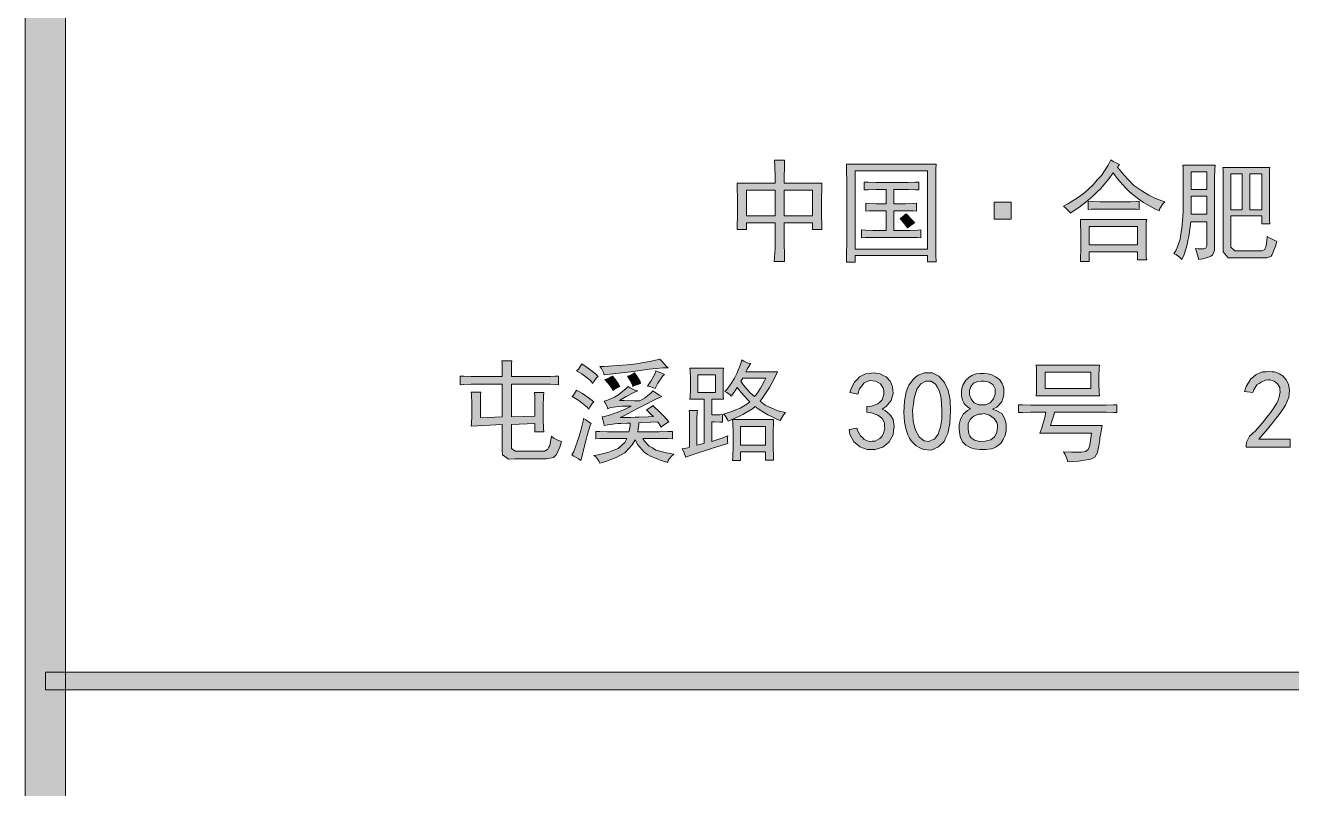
# Model space of a CAD drawing. Header units: millimetres. Extents: x 0 to 586, y 0 to 414.
# Drawn here: x 541.05 to 562.68, y 348.91 to 361.95 of the extents above; entities that cross this region are included whole.
import ezdxf

# ---------------------------------------------------------------- set-up
doc = ezdxf.new("R2010")
doc.units = ezdxf.units.MM

msp = doc.modelspace()

# ---------------------------------------------------------------- hatches: boundary and pattern name
h = msp.add_hatch(color=0)
h.dxf.hatch_style = 2
h.paths.add_polyline_path([(541.736139, 9.860139), (541.048222, 9.860139), (541.048222, 404.223361), (541.736139, 404.223361)])
h = msp.add_hatch(color=0)
h.paths.add_polyline_path([(554.016333, 359.646361), (554.012806, 359.540528), (554.009278, 359.342972), (554.009278, 359.25125), (554.654861, 359.25125), (554.651333, 359.177167), (554.647806, 358.972556), (554.647806, 358.842028), (554.647806, 358.715028), (554.651333, 358.524528), (554.654861, 358.461028), (554.492583, 358.461028), (554.492583, 358.573917), (554.009278, 358.573917), (554.009278, 358.252889), (554.009278, 358.210556), (554.012806, 358.041222), (554.016333, 357.91775), (553.836417, 357.91775), (553.843472, 357.984778), (553.854056, 358.143528), (553.854056, 358.231722), (553.854056, 358.573917), (553.367222, 358.573917), (553.367222, 358.461028), (553.204944, 358.461028), (553.208472, 358.517472), (553.212, 358.707972), (553.212, 358.842028), (553.212, 358.979611), (553.208472, 359.184222), (553.204944, 359.25125), (553.854056, 359.25125), (553.854056, 359.350028), (553.847, 359.547583), (553.843472, 359.646361)])
h.paths.add_polyline_path([(554.492583, 358.693861), (554.492583, 359.131306), (554.009278, 359.131306), (554.009278, 358.693861)])
h.paths.add_polyline_path([(553.854056, 358.693861), (553.854056, 359.131306), (553.367222, 359.131306), (553.367222, 358.693861)])
h = msp.add_hatch(color=0)
h.paths.add_polyline_path([(556.605722, 359.579333), (556.602194, 359.484083), (556.598667, 359.275944), (556.598667, 359.163056), (556.598667, 358.365778), (556.598667, 358.249361), (556.602194, 358.023583), (556.605722, 357.910694), (556.457556, 357.910694), (556.457556, 358.016528), (555.222833, 358.016528), (555.222833, 357.903639), (555.071139, 357.903639), (555.074667, 358.020056), (555.081722, 358.256417), (555.081722, 358.379889), (555.081722, 359.163056), (555.081722, 359.272417), (555.074667, 359.480556), (555.071139, 359.579333)])
h.paths.add_polyline_path([(556.457556, 358.125889), (556.457556, 359.466444), (555.222833, 359.466444), (555.222833, 358.125889)])
h = msp.add_hatch(color=0)
h.dxf.hatch_style = 2
h.paths.add_polyline_path([(559.699583, 359.526417), (559.808944, 359.395889), (559.981806, 359.215972), (560.048833, 359.170111), (560.115861, 359.120722), (560.239333, 359.046639), (560.295778, 359.018417), (560.352222, 358.993722), (560.458056, 358.951389), (560.510972, 358.937278), (560.475694, 358.898472), (560.426306, 358.820861), (560.415722, 358.782056), (560.341639, 358.813806), (560.207583, 358.887889), (560.147611, 358.923167), (560.087639, 358.961972), (559.967694, 359.053694), (559.904194, 359.113667), (559.844222, 359.170111), (559.703111, 359.328861), (559.6255, 359.427639), (559.554944, 359.328861), (559.417361, 359.163056), (559.346806, 359.099556), (559.279778, 359.032528), (559.159833, 358.930222), (559.113972, 358.894944), (559.064583, 358.856139), (558.955222, 358.782056), (558.89525, 358.74325), (558.888194, 358.760889), (558.828222, 358.820861), (558.778833, 358.863194), (558.856444, 358.902), (559.004611, 358.990194), (559.075167, 359.043111), (559.145722, 359.096028), (559.286833, 359.226556), (559.357389, 359.307694), (559.427944, 359.385306), (559.544361, 359.558167), (559.590222, 359.653417), (559.629028, 359.625194), (559.703111, 359.586389), (559.738389, 359.572278)])
h = msp.add_hatch(color=0)
h.paths.add_polyline_path([(561.033083, 358.136472), (561.078944, 358.129417), (561.153028, 358.129417), (561.177722, 358.132944), (561.202417, 358.14), (561.227111, 358.182333), (561.227111, 358.224667), (561.227111, 358.595083), (560.951944, 358.595083), (560.941361, 358.506889), (560.920194, 358.344611), (560.906083, 358.274056), (560.891972, 358.199972), (560.839056, 358.037694), (560.80025, 357.9495), (560.7685, 357.984778), (560.701472, 358.034167), (560.666194, 358.04475), (560.712056, 358.122361), (560.772028, 358.295222), (560.786139, 358.386944), (560.80025, 358.482194), (560.817889, 358.676222), (560.821417, 358.782056), (560.821417, 358.887889), (560.824944, 359.106611), (560.824944, 359.2195), (560.824944, 359.335917), (560.821417, 359.508778), (560.817889, 359.561694), (561.368222, 359.561694), (561.364694, 359.487611), (561.361167, 359.342972), (561.361167, 359.272417), (561.361167, 358.17175), (561.361167, 358.104722), (561.325889, 358.023583), (561.294139, 358.009472), (561.258861, 357.991833), (561.160083, 357.963611), (561.093056, 357.9495), (561.082472, 357.991833), (561.05425, 358.087083)])
h.paths.add_polyline_path([(561.227111, 358.722083), (561.227111, 359.029), (560.959, 359.029), (560.959, 358.722083)])
h.paths.add_polyline_path([(561.227111, 359.145417), (561.227111, 359.445278), (560.959, 359.445278), (560.959, 359.145417)])
h = msp.add_hatch(color=0)
h.paths.add_polyline_path([(562.303083, 359.519361), (562.299556, 359.484083), (562.296028, 359.258306), (562.296028, 359.064278), (562.296028, 358.87025), (562.299556, 358.619778), (562.303083, 358.559806), (562.169028, 358.559806), (562.169028, 358.693861), (561.636333, 358.693861), (561.636333, 358.224667), (561.636333, 358.161167), (561.706889, 358.097667), (561.777444, 358.097667), (562.126694, 358.097667), (562.1655, 358.097667), (562.218417, 358.118833), (562.225472, 358.143528), (562.236056, 358.164694), (562.253694, 358.263472), (562.26075, 358.344611), (562.296028, 358.319917), (562.377167, 358.281111), (562.423028, 358.259944), (562.398333, 358.175278), (562.356, 358.062389), (562.341889, 358.034167), (562.327778, 358.005944), (562.250167, 357.977722), (562.186667, 357.977722), (561.678667, 357.977722), (561.594, 357.977722), (561.509333, 358.080028), (561.509333, 358.178806), (561.509333, 359.304167), (561.509333, 359.367667), (561.505806, 359.4735), (561.502278, 359.519361)])
h.paths.add_polyline_path([(562.169028, 358.796167), (562.169028, 359.413528), (561.960889, 359.413528), (561.960889, 358.796167)])
h.paths.add_polyline_path([(561.833889, 358.796167), (561.833889, 359.413528), (561.636333, 359.413528), (561.636333, 358.796167)])
h = msp.add_hatch(color=0)
h.dxf.hatch_style = 2
h.paths.add_polyline_path([(556.0695, 359.265361), (556.125944, 359.265361), (556.245889, 359.268889), (556.309389, 359.272417), (556.309389, 359.138361), (556.252944, 359.141889), (556.133, 359.145417), (556.0695, 359.145417), (555.882528, 359.145417), (555.882528, 358.902), (556.016583, 358.902), (556.083611, 358.902), (556.210611, 358.905528), (556.270583, 358.909056), (556.270583, 358.775), (556.210611, 358.778528), (556.083611, 358.782056), (556.016583, 358.782056), (555.882528, 358.782056), (555.882528, 358.446917), (556.090667, 358.446917), (556.157694, 358.446917), (556.284694, 358.450444), (556.344667, 358.453972), (556.344667, 358.319917), (556.288222, 358.323444), (556.161222, 358.326972), (556.090667, 358.326972), (555.586194, 358.326972), (555.522694, 358.326972), (555.395694, 358.323444), (555.332194, 358.319917), (555.332194, 358.453972), (555.395694, 358.450444), (555.522694, 358.446917), (555.586194, 358.446917), (555.748472, 358.446917), (555.748472, 358.782056), (555.646167, 358.782056), (555.582667, 358.782056), (555.462722, 358.778528), (555.406278, 358.775), (555.406278, 358.909056), (555.462722, 358.905528), (555.582667, 358.902), (555.646167, 358.902), (555.748472, 358.902), (555.748472, 359.145417), (555.639111, 359.145417), (555.572083, 359.145417), (555.441556, 359.141889), (555.378056, 359.138361), (555.378056, 359.272417), (555.441556, 359.268889), (555.572083, 359.265361), (555.639111, 359.265361)])
h = msp.add_hatch(color=0)
h.dxf.hatch_style = 2
h.paths.add_polyline_path([(557.5935, 358.930222), (557.886306, 358.930222), (557.886306, 358.640944), (557.5935, 358.640944)])
h = msp.add_hatch(color=0)
h.dxf.hatch_style = 2
h.paths.add_polyline_path([(559.865389, 358.937278), (559.921833, 358.937278), (560.027667, 358.940806), (560.073528, 358.944333), (560.073528, 358.803222), (560.024139, 358.80675), (559.921833, 358.810278), (559.872444, 358.810278), (559.456167, 358.810278), (559.375028, 358.810278), (559.251556, 358.80675), (559.202167, 358.803222), (559.202167, 358.944333), (559.272722, 358.940806), (559.399722, 358.937278), (559.456167, 358.937278)])
h = msp.add_hatch(color=0)
h.dxf.hatch_style = 2
h.paths.add_polyline_path([(556.090667, 358.729139), (556.111833, 358.7115), (556.185917, 358.633889), (556.242361, 358.573917), (556.203556, 358.55275), (556.140056, 358.510417), (556.115361, 358.492778), (556.104778, 358.506889), (556.041278, 358.5845), (555.988361, 358.648), (556.016583, 358.669167), (556.0695, 358.7115)])
h = msp.add_hatch(color=0)
h.paths.add_polyline_path([(560.200528, 358.633889), (560.193472, 358.595083), (560.189944, 358.42575), (560.189944, 358.291694), (560.189944, 358.157639), (560.193472, 357.98125), (560.200528, 357.942444), (560.041778, 357.942444), (560.041778, 358.083556), (559.216278, 358.083556), (559.216278, 357.91775), (559.068111, 357.91775), (559.071639, 357.963611), (559.075167, 358.132944), (559.075167, 358.259944), (559.075167, 358.390472), (559.071639, 358.577444), (559.068111, 358.633889)])
h.paths.add_polyline_path([(560.041778, 358.199972), (560.041778, 358.513944), (559.216278, 358.513944), (559.216278, 358.199972)])
h = msp.add_hatch(color=0)
h.dxf.hatch_style = 2
h.paths.add_polyline_path([(552.026667, 356.100944), (551.942, 356.100944), (551.702111, 356.079778), (551.546889, 356.055083), (551.391667, 356.033917), (551.08475, 355.995111), (550.933056, 355.981), (550.922472, 356.019806), (550.887194, 356.090361), (550.858972, 356.122111), (550.929528, 356.122111), (551.162361, 356.13975), (551.324639, 356.153861), (551.486917, 356.167972), (551.765611, 356.217361), (551.885556, 356.249111), (551.924361, 356.206778), (551.994917, 356.129167)])
h = msp.add_hatch(color=0)
h.paths.add_polyline_path([(553.441306, 356.175028), (553.420139, 356.150333), (553.374278, 356.079778), (553.353111, 356.033917), (553.896389, 356.033917), (553.868167, 355.970417), (553.801139, 355.836361), (553.758806, 355.765806), (553.712944, 355.69525), (553.635333, 355.575306), (553.596528, 355.529444), (553.684722, 355.462417), (553.899917, 355.363639), (554.030444, 355.335417), (553.998694, 355.296611), (553.956361, 355.229583), (553.938722, 355.201361), (553.896389, 355.219), (553.790556, 355.268389), (553.730583, 355.300139), (553.670611, 355.331889), (553.564778, 355.402444), (553.515389, 355.437722), (553.466, 355.402444), (553.360167, 355.335417), (553.303722, 355.303667), (553.247278, 355.275444), (553.120278, 355.215472), (553.05325, 355.18725), (553.039139, 355.219), (553.000333, 355.2825), (552.972111, 355.310722), (553.0215, 355.324833), (553.130861, 355.360111), (553.194361, 355.388333), (553.257861, 355.413028), (553.37075, 355.480056), (553.420139, 355.522389), (553.381333, 355.557667), (553.2755, 355.681139), (553.204944, 355.765806), (553.176722, 355.719944), (553.127333, 355.645861), (553.106167, 355.617639), (553.085, 355.638806), (553.028556, 355.681139), (552.993278, 355.698778), (553.035611, 355.737583), (553.11675, 355.850472), (553.159083, 355.924556), (553.197889, 356.002167), (553.261389, 356.157389), (553.286083, 356.235), (553.324889, 356.210306), (553.4025, 356.178556)])
h.paths.add_polyline_path([(553.268444, 355.871639), (553.314306, 355.804611), (553.430722, 355.674083), (553.501278, 355.610583), (553.522444, 355.63175), (553.575361, 355.705833), (553.603583, 355.755222), (553.635333, 355.804611), (553.677667, 355.889278), (553.695306, 355.921028), (553.300194, 355.921028)])
h = msp.add_hatch(color=0)
h.dxf.hatch_style = 2
h.paths.add_polyline_path([(549.193861, 355.952778), (549.193861, 356.037444), (549.190333, 356.1715), (549.186806, 356.220889), (549.356139, 356.220889), (549.352611, 356.175028), (549.349083, 356.040972), (549.349083, 355.952778), (549.987611, 355.952778), (550.015833, 355.952778), (550.096972, 355.956306), (550.153417, 355.959833), (550.153417, 355.811667), (550.096972, 355.815194), (550.015833, 355.818722), (549.987611, 355.818722), (549.349083, 355.818722), (549.349083, 355.261333), (549.75125, 355.275444), (549.75125, 355.413028), (549.747722, 355.614111), (549.744194, 355.677611), (549.906472, 355.677611), (549.899417, 355.617639), (549.892361, 355.444778), (549.892361, 355.335417), (549.892361, 355.222528), (549.899417, 355.06025), (549.906472, 355.007333), (549.75125, 355.007333), (549.75125, 355.148444), (549.349083, 355.134333), (549.349083, 354.767444), (549.349083, 354.721583), (549.416111, 354.675722), (549.483139, 354.67925), (549.87825, 354.67925), (549.917056, 354.67925), (549.9735, 354.711), (549.987611, 354.74275), (550.00525, 354.7745), (550.026417, 354.86975), (550.033472, 354.93325), (550.072278, 354.9015), (550.156944, 354.859167), (550.206333, 354.845056), (550.174583, 354.74275), (550.118139, 354.619278), (550.093444, 354.594583), (550.06875, 354.569889), (549.952333, 354.545194), (549.864139, 354.545194), (549.409056, 354.545194), (549.303222, 354.541667), (549.197389, 354.61575), (549.193861, 354.693361), (549.193861, 355.134333), (548.664694, 355.102583), (548.668222, 355.144917), (548.67175, 355.286028), (548.67175, 355.388333), (548.67175, 355.490639), (548.668222, 355.638806), (548.664694, 355.684667), (548.826972, 355.684667), (548.823444, 355.638806), (548.819917, 355.420083), (548.819917, 355.243694), (549.193861, 355.261333), (549.193861, 355.818722), (548.731722, 355.818722), (548.664694, 355.818722), (548.537694, 355.815194), (548.477722, 355.811667), (548.477722, 355.959833), (548.537694, 355.956306), (548.664694, 355.952778), (548.731722, 355.952778)])
h = msp.add_hatch(color=0)
h.dxf.hatch_style = 2
h.paths.add_polyline_path([(550.555583, 356.167972), (550.643778, 356.108), (550.781361, 356.002167), (550.83075, 355.952778), (550.799, 355.921028), (550.756667, 355.864583), (550.739028, 355.832833), (550.693167, 355.889278), (550.555583, 355.995111), (550.463861, 356.048028), (550.495611, 356.079778), (550.537944, 356.13975)])
h = msp.add_hatch(color=0)
h.dxf.hatch_style = 2
h.paths.add_polyline_path([(551.455167, 356.01275), (551.493972, 355.956306), (551.546889, 355.868111), (551.557472, 355.832833), (551.525722, 355.82225), (551.458694, 355.797556), (551.423417, 355.779917), (551.416361, 355.808139), (551.374028, 355.896333), (551.335222, 355.959833), (551.3705, 355.970417), (551.430472, 355.995111)])
h = msp.add_hatch(color=0)
h.dxf.hatch_style = 2
h.paths.add_polyline_path([(551.966694, 355.988056), (551.934944, 355.963361), (551.853806, 355.839889), (551.804417, 355.744639), (551.776194, 355.75875), (551.712694, 355.779917), (551.677417, 355.786972), (551.733861, 355.875167), (551.804417, 356.005694), (551.818528, 356.048028), (551.857333, 356.030389), (551.931417, 356.002167)])
h = msp.add_hatch(color=0)
h.paths.add_polyline_path([(553.046194, 354.80625), (552.79925, 354.732167), (552.435889, 354.61575), (552.326528, 354.576944), (552.319472, 354.605167), (552.287722, 354.675722), (552.266556, 354.718056), (552.301833, 354.721583), (552.365333, 354.735694), (552.393556, 354.746278), (552.393556, 355.215472), (552.393556, 355.243694), (552.390028, 355.324833), (552.3865, 355.370694), (552.527611, 355.370694), (552.524083, 355.338944), (552.517028, 355.240167), (552.517028, 355.176667), (552.517028, 354.778028), (552.54525, 354.785083), (552.60875, 354.802722), (552.644028, 354.813306), (552.644028, 355.564722), (552.400611, 355.564722), (552.404139, 355.603528), (552.407667, 355.734056), (552.407667, 355.825778), (552.407667, 355.921028), (552.404139, 356.055083), (552.400611, 356.093889), (552.972111, 356.093889), (552.968583, 356.051556), (552.965056, 355.9175), (552.965056, 355.825778), (552.965056, 355.737583), (552.968583, 355.607056), (552.972111, 355.564722), (552.771028, 355.564722), (552.771028, 355.296611), (552.816889, 355.296611), (552.908611, 355.300139), (552.958, 355.303667), (552.958, 355.169611), (552.908611, 355.173139), (552.816889, 355.176667), (552.771028, 355.176667), (552.771028, 354.845056), (552.806306, 354.852111), (552.943889, 354.897972), (553.046194, 354.940306), (553.042667, 354.912083), (553.042667, 354.845056)])
h.paths.add_polyline_path([(552.838056, 355.677611), (552.838056, 355.981), (552.534667, 355.981), (552.534667, 355.677611)])
h = msp.add_hatch(color=0)
h.dxf.hatch_style = 2
h.paths.add_polyline_path([(555.117, 355.046139), (555.247528, 355.067306), (555.265167, 355.017917), (555.311028, 354.936778), (555.346306, 354.908556), (555.378056, 354.876806), (555.462722, 354.845056), (555.512111, 354.848583), (555.565028, 354.848583), (555.642639, 354.890917), (555.674389, 354.929722), (555.702611, 354.968528), (555.730833, 355.056722), (555.723778, 355.106111), (555.72025, 355.159028), (555.681444, 355.236639), (555.646167, 355.264861), (555.610889, 355.293083), (555.498, 355.331889), (555.420389, 355.342472), (555.420389, 355.437722), (555.498, 355.444778), (555.610889, 355.487111), (555.646167, 355.522389), (555.681444, 355.554139), (555.713194, 355.642333), (555.709667, 355.69525), (555.706139, 355.748167), (555.65675, 355.829306), (555.614417, 355.850472), (555.568556, 355.875167), (555.473306, 355.882222), (555.423917, 355.864583), (555.374528, 355.843417), (555.293389, 355.741111), (555.265167, 355.652917), (555.131111, 355.677611), (555.152278, 355.744639), (555.21225, 355.854), (555.254583, 355.899861), (555.293389, 355.945722), (555.399222, 355.995111), (555.46625, 356.005694), (555.533278, 356.01275), (555.649694, 355.995111), (555.699083, 355.970417), (555.748472, 355.945722), (555.819028, 355.871639), (555.840194, 355.82225), (555.861361, 355.772861), (555.868417, 355.6635), (555.850778, 355.603528), (555.836667, 355.543556), (555.752, 355.437722), (555.681444, 355.395389), (555.734361, 355.370694), (555.811972, 355.303667), (555.840194, 355.261333), (555.868417, 355.215472), (555.886056, 355.099056), (555.879, 355.024972), (555.868417, 354.954417), (555.804917, 354.834472), (555.748472, 354.792139), (555.692028, 354.746278), (555.565028, 354.703944), (555.494472, 354.707472), (555.423917, 354.707472), (555.300444, 354.753333), (555.247528, 354.795667), (555.198139, 354.838), (555.131111, 354.961472)])
h = msp.add_hatch(color=0)
h.paths.add_polyline_path([(556.058917, 355.434194), (556.062444, 355.532972), (556.090667, 355.688194), (556.115361, 355.748167), (556.140056, 355.804611), (556.210611, 355.899861), (556.252944, 355.938667), (556.298806, 355.973944), (556.408167, 356.01275), (556.471667, 356.01275), (556.538694, 356.01275), (556.651583, 355.956306), (556.700972, 355.903389), (556.746833, 355.850472), (556.810333, 355.712889), (556.827972, 355.63175), (556.842083, 355.550611), (556.849139, 355.363639), (556.845611, 355.257806), (556.838556, 355.151972), (556.803278, 354.979111), (556.771528, 354.912083), (556.739778, 354.845056), (556.644528, 354.749806), (556.581028, 354.725111), (556.517528, 354.696889), (556.390528, 354.703944), (556.327028, 354.735694), (556.263528, 354.767444), (556.175333, 354.852111), (556.150639, 354.9015), (556.122417, 354.954417), (556.087139, 355.063778), (556.076556, 355.12375), (556.062444, 355.180194), (556.055389, 355.335417)])
h.paths.add_polyline_path([(556.217667, 355.480056), (556.203556, 355.37775), (556.214139, 355.194306), (556.231778, 355.116694), (556.249417, 355.035556), (556.312917, 354.922667), (556.35525, 354.887389), (556.397583, 354.855639), (556.485778, 354.841528), (556.528111, 354.862694), (556.573972, 354.883861), (556.637472, 354.965), (556.658639, 355.024972), (556.679806, 355.088472), (556.700972, 355.222528), (556.700972, 355.293083), (556.700972, 355.367167), (556.693917, 355.497694), (556.690389, 355.557667), (556.683333, 355.617639), (556.648056, 355.727), (556.623361, 355.772861), (556.595139, 355.82225), (556.521056, 355.871639), (556.471667, 355.875167), (556.425806, 355.875167), (556.344667, 355.829306), (556.309389, 355.779917), (556.274111, 355.734056), (556.22825, 355.582361)])
h = msp.add_hatch(color=0)
h.paths.add_polyline_path([(559.392667, 356.146806), (559.389139, 356.090361), (559.385611, 355.963361), (559.385611, 355.892806), (559.385611, 355.82225), (559.389139, 355.688194), (559.392667, 355.624694), (558.313167, 355.624694), (558.316694, 355.677611), (558.320222, 355.801083), (558.320222, 355.871639), (558.320222, 355.945722), (558.316694, 356.083306), (558.313167, 356.146806)])
h.paths.add_polyline_path([(559.2445, 355.744639), (559.2445, 356.026861), (558.464861, 356.026861), (558.464861, 355.744639)])
h = msp.add_hatch(color=0)
h.dxf.hatch_style = 2
h.paths.add_polyline_path([(561.900917, 354.7745), (561.904444, 354.830944), (561.957361, 354.93325), (562.003222, 354.975583), (562.052611, 355.021444), (562.176083, 355.162556), (562.250167, 355.257806), (562.32425, 355.349528), (562.423028, 355.497694), (562.444194, 355.550611), (562.465361, 355.603528), (562.483, 355.691722), (562.475944, 355.727), (562.472417, 355.765806), (562.437139, 355.825778), (562.405389, 355.850472), (562.377167, 355.875167), (562.306611, 355.896333), (562.267806, 355.892806), (562.229, 355.889278), (562.154917, 355.857528), (562.119639, 355.832833), (562.084361, 355.808139), (562.031444, 355.727), (562.013806, 355.677611), (561.869167, 355.698778), (561.900917, 355.783444), (561.978528, 355.910444), (562.024389, 355.94925), (562.07025, 355.988056), (562.179611, 356.030389), (562.243111, 356.033917), (562.278389, 356.037444), (562.345417, 356.033917), (562.377167, 356.030389), (562.405389, 356.023333), (562.468889, 355.998639), (562.500639, 355.977472), (562.532389, 355.956306), (562.581778, 355.896333), (562.602944, 355.854), (562.624111, 355.815194), (562.638222, 355.716417), (562.634694, 355.656444), (562.627639, 355.6), (562.571194, 355.462417), (562.518278, 355.381278), (562.465361, 355.303667), (562.264278, 355.053194), (562.116111, 354.880333), (562.652333, 354.880333), (562.652333, 354.746278), (561.900917, 354.746278)])
h = msp.add_hatch(color=0)
h.dxf.hatch_style = 2
h.paths.add_polyline_path([(551.074167, 355.959833), (551.1165, 355.910444), (551.18, 355.82225), (551.201167, 355.779917), (551.169417, 355.765806), (551.109444, 355.734056), (551.081222, 355.712889), (551.070639, 355.744639), (551.003611, 355.836361), (550.947167, 355.899861), (550.985972, 355.913972), (551.049472, 355.945722)])
h = msp.add_hatch(color=0)
h.paths.add_polyline_path([(556.997306, 355.088472), (556.997306, 355.134333), (557.018472, 355.222528), (557.043167, 355.264861), (557.064333, 355.307194), (557.138417, 355.374222), (557.191333, 355.402444), (557.145472, 355.427139), (557.0855, 355.483583), (557.071389, 355.515333), (557.057278, 355.547083), (557.039639, 355.621167), (557.039639, 355.6635), (557.036111, 355.702306), (557.046694, 355.772861), (557.060806, 355.804611), (557.074917, 355.832833), (557.113722, 355.889278), (557.138417, 355.913972), (557.166639, 355.942194), (557.223083, 355.977472), (557.254833, 355.984528), (557.286583, 355.995111), (557.353611, 356.005694), (557.392417, 356.005694), (557.427694, 356.005694), (557.494722, 355.995111), (557.526472, 355.988056), (557.554694, 355.981), (557.618194, 355.94925), (557.653472, 355.924556), (557.685222, 355.903389), (557.734611, 355.832833), (557.748722, 355.786972), (557.762833, 355.744639), (557.762833, 355.638806), (557.745194, 355.578833), (557.727556, 355.522389), (557.642889, 355.427139), (557.568806, 355.395389), (557.632306, 355.374222), (557.724028, 355.317778), (557.748722, 355.278972), (557.773417, 355.240167), (557.801639, 355.144917), (557.801639, 355.088472), (557.801639, 355.032028), (557.784, 354.943833), (557.766361, 354.912083), (557.75225, 354.876806), (557.713444, 354.820361), (557.692278, 354.799194), (557.671111, 354.778028), (557.618194, 354.74275), (557.582917, 354.728639), (557.547639, 354.714528), (557.455917, 354.703944), (557.403, 354.703944), (557.350083, 354.703944), (557.254833, 354.714528), (557.216028, 354.728639), (557.177222, 354.74275), (557.113722, 354.781556), (557.0855, 354.80625), (557.060806, 354.830944), (557.025528, 354.894444), (557.014944, 354.929722), (557.007889, 354.965), (556.997306, 355.046139)])
h.paths.add_polyline_path([(557.149, 355.095528), (557.149, 355.053194), (557.163111, 354.972056), (557.18075, 354.940306), (557.194861, 354.908556), (557.258361, 354.862694), (557.304222, 354.855639), (557.346556, 354.845056), (557.441806, 354.848583), (557.487667, 354.859167), (557.537056, 354.86975), (557.604083, 354.922667), (557.621722, 354.961472), (557.642889, 355.003806), (557.653472, 355.084944), (557.649944, 355.127278), (557.642889, 355.166083), (557.597028, 355.236639), (557.554694, 355.264861), (557.515889, 355.293083), (557.424167, 355.317778), (557.378306, 355.310722), (557.328917, 355.307194), (557.247778, 355.275444), (557.216028, 355.243694), (557.184278, 355.215472), (557.152528, 355.141389)])
h.paths.add_polyline_path([(557.177222, 355.677611), (557.177222, 355.638806), (557.201917, 355.56825), (557.226611, 355.5365), (557.254833, 355.501222), (557.335972, 355.469472), (557.392417, 355.469472), (557.448861, 355.469472), (557.53, 355.501222), (557.558222, 355.5365), (557.586444, 355.56825), (557.614667, 355.649389), (557.611139, 355.69525), (557.611139, 355.741111), (557.575861, 355.811667), (557.544111, 355.832833), (557.512361, 355.854), (557.427694, 355.875167), (557.374778, 355.871639), (557.318333, 355.868111), (557.24425, 355.836361), (557.219556, 355.808139), (557.198389, 355.779917), (557.177222, 355.712889)])
h = msp.add_hatch(color=0)
h.dxf.hatch_style = 2
h.paths.add_polyline_path([(550.463861, 355.719944), (550.562639, 355.659972), (550.707278, 355.557667), (550.756667, 355.522389), (550.728444, 355.490639), (550.689639, 355.427139), (550.672, 355.395389), (550.643778, 355.430667), (550.502667, 355.540028), (550.389778, 355.610583), (550.410944, 355.63175), (550.446222, 355.688194)])
h = msp.add_hatch(color=0)
h.dxf.hatch_style = 2
h.paths.add_polyline_path([(551.342278, 355.779917), (551.377556, 355.75875), (551.458694, 355.719944), (551.508083, 355.705833), (551.46575, 355.691722), (551.310528, 355.610583), (551.194111, 355.543556), (551.278778, 355.540028), (551.455167, 355.5365), (551.543361, 355.5365), (551.6245, 355.582361), (551.737389, 355.670556), (551.765611, 355.705833), (551.797361, 355.684667), (551.871444, 355.635278), (551.917306, 355.610583), (551.807944, 355.557667), (551.606861, 355.458889), (551.515139, 355.4095), (551.419889, 355.360111), (551.268194, 355.2825), (551.208222, 355.254278), (551.264667, 355.254278), (551.391667, 355.254278), (551.462222, 355.257806), (551.532778, 355.257806), (551.688, 355.264861), (551.776194, 355.268389), (551.744444, 355.300139), (551.684472, 355.356583), (551.65625, 355.37775), (551.688, 355.398917), (551.744444, 355.434194), (551.765611, 355.455361), (551.800889, 355.423611), (551.867917, 355.360111), (551.899667, 355.328361), (551.934944, 355.293083), (552.0055, 355.219), (552.040778, 355.176667), (552.012556, 355.162556), (551.945528, 355.120222), (551.91025, 355.088472), (551.892611, 355.116694), (551.860861, 355.159028), (551.843222, 355.176667), (551.730333, 355.173139), (551.575111, 355.166083), (551.52925, 355.162556), (551.525722, 355.130806), (551.515139, 355.053194), (551.508083, 355.007333), (551.811472, 355.007333), (551.874972, 355.007333), (552.019611, 355.010861), (552.10075, 355.014389), (552.10075, 354.887389), (552.023139, 354.890917), (551.8785, 354.894444), (551.811472, 354.894444), (551.596278, 354.894444), (551.620972, 354.848583), (551.705639, 354.763917), (551.758556, 354.732167), (551.815, 354.696889), (551.998444, 354.6475), (552.125444, 354.626333), (552.083111, 354.594583), (552.030194, 354.524028), (552.019611, 354.485222), (551.91025, 354.516972), (551.737389, 354.584), (551.677417, 354.619278), (551.617444, 354.658083), (551.511611, 354.785083), (551.462222, 354.873278), (551.412833, 354.785083), (551.289361, 354.651028), (551.215278, 354.608694), (551.141194, 354.566361), (550.964806, 354.499333), (550.858972, 354.471111), (550.844861, 354.513444), (550.791944, 354.580472), (550.756667, 354.605167), (550.834278, 354.612222), (551.000083, 354.654556), (551.08475, 354.686306), (551.172944, 354.721583), (551.289361, 354.823889), (551.321111, 354.894444), (551.060056, 354.894444), (550.993028, 354.894444), (550.858972, 354.890917), (550.791944, 354.887389), (550.791944, 355.014389), (550.858972, 355.010861), (550.993028, 355.007333), (551.060056, 355.007333), (551.356389, 355.007333), (551.366972, 355.049667), (551.377556, 355.12375), (551.381083, 355.1555), (551.324639, 355.1555), (551.218806, 355.151972), (551.169417, 355.148444), (551.1165, 355.144917), (551.000083, 355.127278), (550.933056, 355.113167), (550.929528, 355.151972), (550.911889, 355.226056), (550.897778, 355.261333), (550.940111, 355.268389), (551.042417, 355.296611), (551.102389, 355.317778), (551.158833, 355.335417), (551.307, 355.402444), (551.395194, 355.444778), (551.239972, 355.444778), (551.042417, 355.423611), (551.000083, 355.402444), (550.985972, 355.437722), (550.954222, 355.501222), (550.933056, 355.529444), (550.993028, 355.547083), (551.109444, 355.6), (551.165889, 355.635278), (551.218806, 355.670556), (551.310528, 355.744639)])
h = msp.add_hatch(color=0)
h.dxf.hatch_style = 2
h.paths.add_polyline_path([(559.438528, 355.462417), (559.509083, 355.462417), (559.636083, 355.465944), (559.692528, 355.469472), (559.692528, 355.335417), (559.636083, 355.338944), (559.509083, 355.342472), (559.438528, 355.342472), (558.627139, 355.342472), (558.613028, 355.289556), (558.57775, 355.173139), (558.560111, 355.113167), (559.438528, 355.113167), (559.427944, 355.053194), (559.410306, 354.950889), (559.40325, 354.912083), (559.399722, 354.86975), (559.382083, 354.770972), (559.3715, 354.714528), (559.360917, 354.654556), (559.315056, 354.576944), (559.283306, 354.555778), (559.248028, 354.538139), (559.036361, 354.506389), (558.856444, 354.492278), (558.842333, 354.534611), (558.807056, 354.619278), (558.782361, 354.665139), (558.916417, 354.661611), (559.08575, 354.661611), (559.121028, 354.665139), (559.156306, 354.668667), (559.202167, 354.707472), (559.216278, 354.74275), (559.226861, 354.778028), (559.248028, 354.897972), (559.258611, 354.986167), (558.373139, 354.986167), (558.408417, 355.074361), (558.461333, 355.254278), (558.478972, 355.342472), (558.299056, 355.342472), (558.221444, 355.342472), (558.076806, 355.338944), (558.009778, 355.335417), (558.009778, 355.469472), (558.076806, 355.465944), (558.221444, 355.462417), (558.299056, 355.462417)])
h = msp.add_hatch(color=0)
h.dxf.hatch_style = 2
h.paths.add_polyline_path([(550.710806, 355.148444), (550.696694, 355.116694), (550.650833, 354.968528), (550.622611, 354.855639), (550.590861, 354.74275), (550.552056, 354.573417), (550.537944, 354.516972), (550.495611, 354.545194), (550.418, 354.594583), (550.382722, 354.612222), (550.414472, 354.672194), (550.474444, 354.830944), (550.506194, 354.93325), (550.537944, 355.032028), (550.57675, 355.18725), (550.583806, 355.236639), (550.619083, 355.211944), (550.682583, 355.166083)])
h = msp.add_hatch(color=0)
h.paths.add_polyline_path([(553.829361, 355.215472), (553.825833, 355.166083), (553.822306, 354.99675), (553.822306, 354.873278), (553.822306, 354.753333), (553.825833, 354.580472), (553.829361, 354.524028), (553.68825, 354.524028), (553.68825, 354.665139), (553.261389, 354.665139), (553.261389, 354.516972), (553.127333, 354.516972), (553.130861, 354.580472), (553.137917, 354.756861), (553.137917, 354.873278), (553.137917, 354.993222), (553.130861, 355.162556), (553.127333, 355.215472)])
h.paths.add_polyline_path([(553.68825, 354.778028), (553.68825, 355.095528), (553.261389, 355.095528), (553.261389, 354.778028)])
h = msp.add_hatch(color=0)
h.dxf.hatch_style = 2
h.paths.add_polyline_path([(575.772139, 350.901), (575.772139, 350.604667), (541.390417, 350.604667), (541.390417, 350.901)])

# ---------------------------------------------------------------- linework, layer by layer
at = {"color": 0, "lineweight": 0}
for points in [[(541.736139, 9.860139), (541.048222, 9.860139), (541.048222, 404.223361), (541.736139, 404.223361)], [(554.016333, 359.646361), (554.012806, 359.540528), (554.009278, 359.342972), (554.009278, 359.25125), (554.654861, 359.25125), (554.651333, 359.177167), (554.647806, 358.972556), (554.647806, 358.842028), (554.647806, 358.715028), (554.651333, 358.524528), (554.654861, 358.461028), (554.492583, 358.461028), (554.492583, 358.573917), (554.009278, 358.573917), (554.009278, 358.252889), (554.009278, 358.210556), (554.012806, 358.041222), (554.016333, 357.91775), (553.836417, 357.91775), (553.843472, 357.984778), (553.854056, 358.143528), (553.854056, 358.231722), (553.854056, 358.573917), (553.367222, 358.573917), (553.367222, 358.461028), (553.204944, 358.461028), (553.208472, 358.517472), (553.212, 358.707972), (553.212, 358.842028), (553.212, 358.979611), (553.208472, 359.184222), (553.204944, 359.25125), (553.854056, 359.25125), (553.854056, 359.350028), (553.847, 359.547583), (553.843472, 359.646361)], [(556.605722, 359.579333), (556.602194, 359.484083), (556.598667, 359.275944), (556.598667, 359.163056), (556.598667, 358.365778), (556.598667, 358.249361), (556.602194, 358.023583), (556.605722, 357.910694), (556.457556, 357.910694), (556.457556, 358.016528), (555.222833, 358.016528), (555.222833, 357.903639), (555.071139, 357.903639), (555.074667, 358.020056), (555.081722, 358.256417), (555.081722, 358.379889), (555.081722, 359.163056), (555.081722, 359.272417), (555.074667, 359.480556), (555.071139, 359.579333)], [(559.699583, 359.526417), (559.808944, 359.395889), (559.981806, 359.215972), (560.048833, 359.170111), (560.115861, 359.120722), (560.239333, 359.046639), (560.295778, 359.018417), (560.352222, 358.993722), (560.458056, 358.951389), (560.510972, 358.937278), (560.475694, 358.898472), (560.426306, 358.820861), (560.415722, 358.782056), (560.341639, 358.813806), (560.207583, 358.887889), (560.147611, 358.923167), (560.087639, 358.961972), (559.967694, 359.053694), (559.904194, 359.113667), (559.844222, 359.170111), (559.703111, 359.328861), (559.6255, 359.427639), (559.554944, 359.328861), (559.417361, 359.163056), (559.346806, 359.099556), (559.279778, 359.032528), (559.159833, 358.930222), (559.113972, 358.894944), (559.064583, 358.856139), (558.955222, 358.782056), (558.89525, 358.74325), (558.888194, 358.760889), (558.828222, 358.820861), (558.778833, 358.863194), (558.856444, 358.902), (559.004611, 358.990194), (559.075167, 359.043111), (559.145722, 359.096028), (559.286833, 359.226556), (559.357389, 359.307694), (559.427944, 359.385306), (559.544361, 359.558167), (559.590222, 359.653417), (559.629028, 359.625194), (559.703111, 359.586389), (559.738389, 359.572278)], [(561.033083, 358.136472), (561.078944, 358.129417), (561.153028, 358.129417), (561.177722, 358.132944), (561.202417, 358.14), (561.227111, 358.182333), (561.227111, 358.224667), (561.227111, 358.595083), (560.951944, 358.595083), (560.941361, 358.506889), (560.920194, 358.344611), (560.906083, 358.274056), (560.891972, 358.199972), (560.839056, 358.037694), (560.80025, 357.9495), (560.7685, 357.984778), (560.701472, 358.034167), (560.666194, 358.04475), (560.712056, 358.122361), (560.772028, 358.295222), (560.786139, 358.386944), (560.80025, 358.482194), (560.817889, 358.676222), (560.821417, 358.782056), (560.821417, 358.887889), (560.824944, 359.106611), (560.824944, 359.2195), (560.824944, 359.335917), (560.821417, 359.508778), (560.817889, 359.561694), (561.368222, 359.561694), (561.364694, 359.487611), (561.361167, 359.342972), (561.361167, 359.272417), (561.361167, 358.17175), (561.361167, 358.104722), (561.325889, 358.023583), (561.294139, 358.009472), (561.258861, 357.991833), (561.160083, 357.963611), (561.093056, 357.9495), (561.082472, 357.991833), (561.05425, 358.087083)], [(562.303083, 359.519361), (562.299556, 359.484083), (562.296028, 359.258306), (562.296028, 359.064278), (562.296028, 358.87025), (562.299556, 358.619778), (562.303083, 358.559806), (562.169028, 358.559806), (562.169028, 358.693861), (561.636333, 358.693861), (561.636333, 358.224667), (561.636333, 358.161167), (561.706889, 358.097667), (561.777444, 358.097667), (562.126694, 358.097667), (562.1655, 358.097667), (562.218417, 358.118833), (562.225472, 358.143528), (562.236056, 358.164694), (562.253694, 358.263472), (562.26075, 358.344611), (562.296028, 358.319917), (562.377167, 358.281111), (562.423028, 358.259944), (562.398333, 358.175278), (562.356, 358.062389), (562.341889, 358.034167), (562.327778, 358.005944), (562.250167, 357.977722), (562.186667, 357.977722), (561.678667, 357.977722), (561.594, 357.977722), (561.509333, 358.080028), (561.509333, 358.178806), (561.509333, 359.304167), (561.509333, 359.367667), (561.505806, 359.4735), (561.502278, 359.519361)], [(556.457556, 358.125889), (556.457556, 359.466444), (555.222833, 359.466444), (555.222833, 358.125889)], [(556.0695, 359.265361), (556.125944, 359.265361), (556.245889, 359.268889), (556.309389, 359.272417), (556.309389, 359.138361), (556.252944, 359.141889), (556.133, 359.145417), (556.0695, 359.145417), (555.882528, 359.145417), (555.882528, 358.902), (556.016583, 358.902), (556.083611, 358.902), (556.210611, 358.905528), (556.270583, 358.909056), (556.270583, 358.775), (556.210611, 358.778528), (556.083611, 358.782056), (556.016583, 358.782056), (555.882528, 358.782056), (555.882528, 358.446917), (556.090667, 358.446917), (556.157694, 358.446917), (556.284694, 358.450444), (556.344667, 358.453972), (556.344667, 358.319917), (556.288222, 358.323444), (556.161222, 358.326972), (556.090667, 358.326972), (555.586194, 358.326972), (555.522694, 358.326972), (555.395694, 358.323444), (555.332194, 358.319917), (555.332194, 358.453972), (555.395694, 358.450444), (555.522694, 358.446917), (555.586194, 358.446917), (555.748472, 358.446917), (555.748472, 358.782056), (555.646167, 358.782056), (555.582667, 358.782056), (555.462722, 358.778528), (555.406278, 358.775), (555.406278, 358.909056), (555.462722, 358.905528), (555.582667, 358.902), (555.646167, 358.902), (555.748472, 358.902), (555.748472, 359.145417), (555.639111, 359.145417), (555.572083, 359.145417), (555.441556, 359.141889), (555.378056, 359.138361), (555.378056, 359.272417), (555.441556, 359.268889), (555.572083, 359.265361), (555.639111, 359.265361)], [(561.227111, 359.145417), (561.227111, 359.445278), (560.959, 359.445278), (560.959, 359.145417)], [(561.833889, 358.796167), (561.833889, 359.413528), (561.636333, 359.413528), (561.636333, 358.796167)], [(562.169028, 358.796167), (562.169028, 359.413528), (561.960889, 359.413528), (561.960889, 358.796167)], [(553.854056, 358.693861), (553.854056, 359.131306), (553.367222, 359.131306), (553.367222, 358.693861)], [(554.492583, 358.693861), (554.492583, 359.131306), (554.009278, 359.131306), (554.009278, 358.693861)], [(557.5935, 358.930222), (557.886306, 358.930222), (557.886306, 358.640944), (557.5935, 358.640944)], [(559.865389, 358.937278), (559.921833, 358.937278), (560.027667, 358.940806), (560.073528, 358.944333), (560.073528, 358.803222), (560.024139, 358.80675), (559.921833, 358.810278), (559.872444, 358.810278), (559.456167, 358.810278), (559.375028, 358.810278), (559.251556, 358.80675), (559.202167, 358.803222), (559.202167, 358.944333), (559.272722, 358.940806), (559.399722, 358.937278), (559.456167, 358.937278)], [(561.227111, 358.722083), (561.227111, 359.029), (560.959, 359.029), (560.959, 358.722083)], [(556.090667, 358.729139), (556.111833, 358.7115), (556.185917, 358.633889), (556.242361, 358.573917), (556.203556, 358.55275), (556.140056, 358.510417), (556.115361, 358.492778), (556.104778, 358.506889), (556.041278, 358.5845), (555.988361, 358.648), (556.016583, 358.669167), (556.0695, 358.7115)], [(560.200528, 358.633889), (560.193472, 358.595083), (560.189944, 358.42575), (560.189944, 358.291694), (560.189944, 358.157639), (560.193472, 357.98125), (560.200528, 357.942444), (560.041778, 357.942444), (560.041778, 358.083556), (559.216278, 358.083556), (559.216278, 357.91775), (559.068111, 357.91775), (559.071639, 357.963611), (559.075167, 358.132944), (559.075167, 358.259944), (559.075167, 358.390472), (559.071639, 358.577444), (559.068111, 358.633889)], [(560.041778, 358.199972), (560.041778, 358.513944), (559.216278, 358.513944), (559.216278, 358.199972)], [(552.026667, 356.100944), (551.942, 356.100944), (551.702111, 356.079778), (551.546889, 356.055083), (551.391667, 356.033917), (551.08475, 355.995111), (550.933056, 355.981), (550.922472, 356.019806), (550.887194, 356.090361), (550.858972, 356.122111), (550.929528, 356.122111), (551.162361, 356.13975), (551.324639, 356.153861), (551.486917, 356.167972), (551.765611, 356.217361), (551.885556, 356.249111), (551.924361, 356.206778), (551.994917, 356.129167)], [(553.441306, 356.175028), (553.420139, 356.150333), (553.374278, 356.079778), (553.353111, 356.033917), (553.896389, 356.033917), (553.868167, 355.970417), (553.801139, 355.836361), (553.758806, 355.765806), (553.712944, 355.69525), (553.635333, 355.575306), (553.596528, 355.529444), (553.684722, 355.462417), (553.899917, 355.363639), (554.030444, 355.335417), (553.998694, 355.296611), (553.956361, 355.229583), (553.938722, 355.201361), (553.896389, 355.219), (553.790556, 355.268389), (553.730583, 355.300139), (553.670611, 355.331889), (553.564778, 355.402444), (553.515389, 355.437722), (553.466, 355.402444), (553.360167, 355.335417), (553.303722, 355.303667), (553.247278, 355.275444), (553.120278, 355.215472), (553.05325, 355.18725), (553.039139, 355.219), (553.000333, 355.2825), (552.972111, 355.310722), (553.0215, 355.324833), (553.130861, 355.360111), (553.194361, 355.388333), (553.257861, 355.413028), (553.37075, 355.480056), (553.420139, 355.522389), (553.381333, 355.557667), (553.2755, 355.681139), (553.204944, 355.765806), (553.176722, 355.719944), (553.127333, 355.645861), (553.106167, 355.617639), (553.085, 355.638806), (553.028556, 355.681139), (552.993278, 355.698778), (553.035611, 355.737583), (553.11675, 355.850472), (553.159083, 355.924556), (553.197889, 356.002167), (553.261389, 356.157389), (553.286083, 356.235), (553.324889, 356.210306), (553.4025, 356.178556)], [(549.193861, 355.952778), (549.193861, 356.037444), (549.190333, 356.1715), (549.186806, 356.220889), (549.356139, 356.220889), (549.352611, 356.175028), (549.349083, 356.040972), (549.349083, 355.952778), (549.987611, 355.952778), (550.015833, 355.952778), (550.096972, 355.956306), (550.153417, 355.959833), (550.153417, 355.811667), (550.096972, 355.815194), (550.015833, 355.818722), (549.987611, 355.818722), (549.349083, 355.818722), (549.349083, 355.261333), (549.75125, 355.275444), (549.75125, 355.413028), (549.747722, 355.614111), (549.744194, 355.677611), (549.906472, 355.677611), (549.899417, 355.617639), (549.892361, 355.444778), (549.892361, 355.335417), (549.892361, 355.222528), (549.899417, 355.06025), (549.906472, 355.007333), (549.75125, 355.007333), (549.75125, 355.148444), (549.349083, 355.134333), (549.349083, 354.767444), (549.349083, 354.721583), (549.416111, 354.675722), (549.483139, 354.67925), (549.87825, 354.67925), (549.917056, 354.67925), (549.9735, 354.711), (549.987611, 354.74275), (550.00525, 354.7745), (550.026417, 354.86975), (550.033472, 354.93325), (550.072278, 354.9015), (550.156944, 354.859167), (550.206333, 354.845056), (550.174583, 354.74275), (550.118139, 354.619278), (550.093444, 354.594583), (550.06875, 354.569889), (549.952333, 354.545194), (549.864139, 354.545194), (549.409056, 354.545194), (549.303222, 354.541667), (549.197389, 354.61575), (549.193861, 354.693361), (549.193861, 355.134333), (548.664694, 355.102583), (548.668222, 355.144917), (548.67175, 355.286028), (548.67175, 355.388333), (548.67175, 355.490639), (548.668222, 355.638806), (548.664694, 355.684667), (548.826972, 355.684667), (548.823444, 355.638806), (548.819917, 355.420083), (548.819917, 355.243694), (549.193861, 355.261333), (549.193861, 355.818722), (548.731722, 355.818722), (548.664694, 355.818722), (548.537694, 355.815194), (548.477722, 355.811667), (548.477722, 355.959833), (548.537694, 355.956306), (548.664694, 355.952778), (548.731722, 355.952778)], [(550.555583, 356.167972), (550.643778, 356.108), (550.781361, 356.002167), (550.83075, 355.952778), (550.799, 355.921028), (550.756667, 355.864583), (550.739028, 355.832833), (550.693167, 355.889278), (550.555583, 355.995111), (550.463861, 356.048028), (550.495611, 356.079778), (550.537944, 356.13975)], [(551.455167, 356.01275), (551.493972, 355.956306), (551.546889, 355.868111), (551.557472, 355.832833), (551.525722, 355.82225), (551.458694, 355.797556), (551.423417, 355.779917), (551.416361, 355.808139), (551.374028, 355.896333), (551.335222, 355.959833), (551.3705, 355.970417), (551.430472, 355.995111)], [(551.966694, 355.988056), (551.934944, 355.963361), (551.853806, 355.839889), (551.804417, 355.744639), (551.776194, 355.75875), (551.712694, 355.779917), (551.677417, 355.786972), (551.733861, 355.875167), (551.804417, 356.005694), (551.818528, 356.048028), (551.857333, 356.030389), (551.931417, 356.002167)], [(553.046194, 354.80625), (552.79925, 354.732167), (552.435889, 354.61575), (552.326528, 354.576944), (552.319472, 354.605167), (552.287722, 354.675722), (552.266556, 354.718056), (552.301833, 354.721583), (552.365333, 354.735694), (552.393556, 354.746278), (552.393556, 355.215472), (552.393556, 355.243694), (552.390028, 355.324833), (552.3865, 355.370694), (552.527611, 355.370694), (552.524083, 355.338944), (552.517028, 355.240167), (552.517028, 355.176667), (552.517028, 354.778028), (552.54525, 354.785083), (552.60875, 354.802722), (552.644028, 354.813306), (552.644028, 355.564722), (552.400611, 355.564722), (552.404139, 355.603528), (552.407667, 355.734056), (552.407667, 355.825778), (552.407667, 355.921028), (552.404139, 356.055083), (552.400611, 356.093889), (552.972111, 356.093889), (552.968583, 356.051556), (552.965056, 355.9175), (552.965056, 355.825778), (552.965056, 355.737583), (552.968583, 355.607056), (552.972111, 355.564722), (552.771028, 355.564722), (552.771028, 355.296611), (552.816889, 355.296611), (552.908611, 355.300139), (552.958, 355.303667), (552.958, 355.169611), (552.908611, 355.173139), (552.816889, 355.176667), (552.771028, 355.176667), (552.771028, 354.845056), (552.806306, 354.852111), (552.943889, 354.897972), (553.046194, 354.940306), (553.042667, 354.912083), (553.042667, 354.845056)], [(555.117, 355.046139), (555.247528, 355.067306), (555.265167, 355.017917), (555.311028, 354.936778), (555.346306, 354.908556), (555.378056, 354.876806), (555.462722, 354.845056), (555.512111, 354.848583), (555.565028, 354.848583), (555.642639, 354.890917), (555.674389, 354.929722), (555.702611, 354.968528), (555.730833, 355.056722), (555.723778, 355.106111), (555.72025, 355.159028), (555.681444, 355.236639), (555.646167, 355.264861), (555.610889, 355.293083), (555.498, 355.331889), (555.420389, 355.342472), (555.420389, 355.437722), (555.498, 355.444778), (555.610889, 355.487111), (555.646167, 355.522389), (555.681444, 355.554139), (555.713194, 355.642333), (555.709667, 355.69525), (555.706139, 355.748167), (555.65675, 355.829306), (555.614417, 355.850472), (555.568556, 355.875167), (555.473306, 355.882222), (555.423917, 355.864583), (555.374528, 355.843417), (555.293389, 355.741111), (555.265167, 355.652917), (555.131111, 355.677611), (555.152278, 355.744639), (555.21225, 355.854), (555.254583, 355.899861), (555.293389, 355.945722), (555.399222, 355.995111), (555.46625, 356.005694), (555.533278, 356.01275), (555.649694, 355.995111), (555.699083, 355.970417), (555.748472, 355.945722), (555.819028, 355.871639), (555.840194, 355.82225), (555.861361, 355.772861), (555.868417, 355.6635), (555.850778, 355.603528), (555.836667, 355.543556), (555.752, 355.437722), (555.681444, 355.395389), (555.734361, 355.370694), (555.811972, 355.303667), (555.840194, 355.261333), (555.868417, 355.215472), (555.886056, 355.099056), (555.879, 355.024972), (555.868417, 354.954417), (555.804917, 354.834472), (555.748472, 354.792139), (555.692028, 354.746278), (555.565028, 354.703944), (555.494472, 354.707472), (555.423917, 354.707472), (555.300444, 354.753333), (555.247528, 354.795667), (555.198139, 354.838), (555.131111, 354.961472)], [(556.058917, 355.434194), (556.062444, 355.532972), (556.090667, 355.688194), (556.115361, 355.748167), (556.140056, 355.804611), (556.210611, 355.899861), (556.252944, 355.938667), (556.298806, 355.973944), (556.408167, 356.01275), (556.471667, 356.01275), (556.538694, 356.01275), (556.651583, 355.956306), (556.700972, 355.903389), (556.746833, 355.850472), (556.810333, 355.712889), (556.827972, 355.63175), (556.842083, 355.550611), (556.849139, 355.363639), (556.845611, 355.257806), (556.838556, 355.151972), (556.803278, 354.979111), (556.771528, 354.912083), (556.739778, 354.845056), (556.644528, 354.749806), (556.581028, 354.725111), (556.517528, 354.696889), (556.390528, 354.703944), (556.327028, 354.735694), (556.263528, 354.767444), (556.175333, 354.852111), (556.150639, 354.9015), (556.122417, 354.954417), (556.087139, 355.063778), (556.076556, 355.12375), (556.062444, 355.180194), (556.055389, 355.335417)], [(559.392667, 356.146806), (559.389139, 356.090361), (559.385611, 355.963361), (559.385611, 355.892806), (559.385611, 355.82225), (559.389139, 355.688194), (559.392667, 355.624694), (558.313167, 355.624694), (558.316694, 355.677611), (558.320222, 355.801083), (558.320222, 355.871639), (558.320222, 355.945722), (558.316694, 356.083306), (558.313167, 356.146806)], [(559.2445, 355.744639), (559.2445, 356.026861), (558.464861, 356.026861), (558.464861, 355.744639)], [(561.900917, 354.7745), (561.904444, 354.830944), (561.957361, 354.93325), (562.003222, 354.975583), (562.052611, 355.021444), (562.176083, 355.162556), (562.250167, 355.257806), (562.32425, 355.349528), (562.423028, 355.497694), (562.444194, 355.550611), (562.465361, 355.603528), (562.483, 355.691722), (562.475944, 355.727), (562.472417, 355.765806), (562.437139, 355.825778), (562.405389, 355.850472), (562.377167, 355.875167), (562.306611, 355.896333), (562.267806, 355.892806), (562.229, 355.889278), (562.154917, 355.857528), (562.119639, 355.832833), (562.084361, 355.808139), (562.031444, 355.727), (562.013806, 355.677611), (561.869167, 355.698778), (561.900917, 355.783444), (561.978528, 355.910444), (562.024389, 355.94925), (562.07025, 355.988056), (562.179611, 356.030389), (562.243111, 356.033917), (562.278389, 356.037444), (562.345417, 356.033917), (562.377167, 356.030389), (562.405389, 356.023333), (562.468889, 355.998639), (562.500639, 355.977472), (562.532389, 355.956306), (562.581778, 355.896333), (562.602944, 355.854), (562.624111, 355.815194), (562.638222, 355.716417), (562.634694, 355.656444), (562.627639, 355.6), (562.571194, 355.462417), (562.518278, 355.381278), (562.465361, 355.303667), (562.264278, 355.053194), (562.116111, 354.880333), (562.652333, 354.880333), (562.652333, 354.746278), (561.900917, 354.746278)], [(551.074167, 355.959833), (551.1165, 355.910444), (551.18, 355.82225), (551.201167, 355.779917), (551.169417, 355.765806), (551.109444, 355.734056), (551.081222, 355.712889), (551.070639, 355.744639), (551.003611, 355.836361), (550.947167, 355.899861), (550.985972, 355.913972), (551.049472, 355.945722)], [(552.838056, 355.677611), (552.838056, 355.981), (552.534667, 355.981), (552.534667, 355.677611)], [(553.268444, 355.871639), (553.314306, 355.804611), (553.430722, 355.674083), (553.501278, 355.610583), (553.522444, 355.63175), (553.575361, 355.705833), (553.603583, 355.755222), (553.635333, 355.804611), (553.677667, 355.889278), (553.695306, 355.921028), (553.300194, 355.921028)], [(556.217667, 355.480056), (556.203556, 355.37775), (556.214139, 355.194306), (556.231778, 355.116694), (556.249417, 355.035556), (556.312917, 354.922667), (556.35525, 354.887389), (556.397583, 354.855639), (556.485778, 354.841528), (556.528111, 354.862694), (556.573972, 354.883861), (556.637472, 354.965), (556.658639, 355.024972), (556.679806, 355.088472), (556.700972, 355.222528), (556.700972, 355.293083), (556.700972, 355.367167), (556.693917, 355.497694), (556.690389, 355.557667), (556.683333, 355.617639), (556.648056, 355.727), (556.623361, 355.772861), (556.595139, 355.82225), (556.521056, 355.871639), (556.471667, 355.875167), (556.425806, 355.875167), (556.344667, 355.829306), (556.309389, 355.779917), (556.274111, 355.734056), (556.22825, 355.582361)], [(556.997306, 355.088472), (556.997306, 355.134333), (557.018472, 355.222528), (557.043167, 355.264861), (557.064333, 355.307194), (557.138417, 355.374222), (557.191333, 355.402444), (557.145472, 355.427139), (557.0855, 355.483583), (557.071389, 355.515333), (557.057278, 355.547083), (557.039639, 355.621167), (557.039639, 355.6635), (557.036111, 355.702306), (557.046694, 355.772861), (557.060806, 355.804611), (557.074917, 355.832833), (557.113722, 355.889278), (557.138417, 355.913972), (557.166639, 355.942194), (557.223083, 355.977472), (557.254833, 355.984528), (557.286583, 355.995111), (557.353611, 356.005694), (557.392417, 356.005694), (557.427694, 356.005694), (557.494722, 355.995111), (557.526472, 355.988056), (557.554694, 355.981), (557.618194, 355.94925), (557.653472, 355.924556), (557.685222, 355.903389), (557.734611, 355.832833), (557.748722, 355.786972), (557.762833, 355.744639), (557.762833, 355.638806), (557.745194, 355.578833), (557.727556, 355.522389), (557.642889, 355.427139), (557.568806, 355.395389), (557.632306, 355.374222), (557.724028, 355.317778), (557.748722, 355.278972), (557.773417, 355.240167), (557.801639, 355.144917), (557.801639, 355.088472), (557.801639, 355.032028), (557.784, 354.943833), (557.766361, 354.912083), (557.75225, 354.876806), (557.713444, 354.820361), (557.692278, 354.799194), (557.671111, 354.778028), (557.618194, 354.74275), (557.582917, 354.728639), (557.547639, 354.714528), (557.455917, 354.703944), (557.403, 354.703944), (557.350083, 354.703944), (557.254833, 354.714528), (557.216028, 354.728639), (557.177222, 354.74275), (557.113722, 354.781556), (557.0855, 354.80625), (557.060806, 354.830944), (557.025528, 354.894444), (557.014944, 354.929722), (557.007889, 354.965), (556.997306, 355.046139)], [(557.177222, 355.677611), (557.177222, 355.638806), (557.201917, 355.56825), (557.226611, 355.5365), (557.254833, 355.501222), (557.335972, 355.469472), (557.392417, 355.469472), (557.448861, 355.469472), (557.53, 355.501222), (557.558222, 355.5365), (557.586444, 355.56825), (557.614667, 355.649389), (557.611139, 355.69525), (557.611139, 355.741111), (557.575861, 355.811667), (557.544111, 355.832833), (557.512361, 355.854), (557.427694, 355.875167), (557.374778, 355.871639), (557.318333, 355.868111), (557.24425, 355.836361), (557.219556, 355.808139), (557.198389, 355.779917), (557.177222, 355.712889)], [(550.463861, 355.719944), (550.562639, 355.659972), (550.707278, 355.557667), (550.756667, 355.522389), (550.728444, 355.490639), (550.689639, 355.427139), (550.672, 355.395389), (550.643778, 355.430667), (550.502667, 355.540028), (550.389778, 355.610583), (550.410944, 355.63175), (550.446222, 355.688194)], [(551.342278, 355.779917), (551.377556, 355.75875), (551.458694, 355.719944), (551.508083, 355.705833), (551.46575, 355.691722), (551.310528, 355.610583), (551.194111, 355.543556), (551.278778, 355.540028), (551.455167, 355.5365), (551.543361, 355.5365), (551.6245, 355.582361), (551.737389, 355.670556), (551.765611, 355.705833), (551.797361, 355.684667), (551.871444, 355.635278), (551.917306, 355.610583), (551.807944, 355.557667), (551.606861, 355.458889), (551.515139, 355.4095), (551.419889, 355.360111), (551.268194, 355.2825), (551.208222, 355.254278), (551.264667, 355.254278), (551.391667, 355.254278), (551.462222, 355.257806), (551.532778, 355.257806), (551.688, 355.264861), (551.776194, 355.268389), (551.744444, 355.300139), (551.684472, 355.356583), (551.65625, 355.37775), (551.688, 355.398917), (551.744444, 355.434194), (551.765611, 355.455361), (551.800889, 355.423611), (551.867917, 355.360111), (551.899667, 355.328361), (551.934944, 355.293083), (552.0055, 355.219), (552.040778, 355.176667), (552.012556, 355.162556), (551.945528, 355.120222), (551.91025, 355.088472), (551.892611, 355.116694), (551.860861, 355.159028), (551.843222, 355.176667), (551.730333, 355.173139), (551.575111, 355.166083), (551.52925, 355.162556), (551.525722, 355.130806), (551.515139, 355.053194), (551.508083, 355.007333), (551.811472, 355.007333), (551.874972, 355.007333), (552.019611, 355.010861), (552.10075, 355.014389), (552.10075, 354.887389), (552.023139, 354.890917), (551.8785, 354.894444), (551.811472, 354.894444), (551.596278, 354.894444), (551.620972, 354.848583), (551.705639, 354.763917), (551.758556, 354.732167), (551.815, 354.696889), (551.998444, 354.6475), (552.125444, 354.626333), (552.083111, 354.594583), (552.030194, 354.524028), (552.019611, 354.485222), (551.91025, 354.516972), (551.737389, 354.584), (551.677417, 354.619278), (551.617444, 354.658083), (551.511611, 354.785083), (551.462222, 354.873278), (551.412833, 354.785083), (551.289361, 354.651028), (551.215278, 354.608694), (551.141194, 354.566361), (550.964806, 354.499333), (550.858972, 354.471111), (550.844861, 354.513444), (550.791944, 354.580472), (550.756667, 354.605167), (550.834278, 354.612222), (551.000083, 354.654556), (551.08475, 354.686306), (551.172944, 354.721583), (551.289361, 354.823889), (551.321111, 354.894444), (551.060056, 354.894444), (550.993028, 354.894444), (550.858972, 354.890917), (550.791944, 354.887389), (550.791944, 355.014389), (550.858972, 355.010861), (550.993028, 355.007333), (551.060056, 355.007333), (551.356389, 355.007333), (551.366972, 355.049667), (551.377556, 355.12375), (551.381083, 355.1555), (551.324639, 355.1555), (551.218806, 355.151972), (551.169417, 355.148444), (551.1165, 355.144917), (551.000083, 355.127278), (550.933056, 355.113167), (550.929528, 355.151972), (550.911889, 355.226056), (550.897778, 355.261333), (550.940111, 355.268389), (551.042417, 355.296611), (551.102389, 355.317778), (551.158833, 355.335417), (551.307, 355.402444), (551.395194, 355.444778), (551.239972, 355.444778), (551.042417, 355.423611), (551.000083, 355.402444), (550.985972, 355.437722), (550.954222, 355.501222), (550.933056, 355.529444), (550.993028, 355.547083), (551.109444, 355.6), (551.165889, 355.635278), (551.218806, 355.670556), (551.310528, 355.744639)], [(559.438528, 355.462417), (559.509083, 355.462417), (559.636083, 355.465944), (559.692528, 355.469472), (559.692528, 355.335417), (559.636083, 355.338944), (559.509083, 355.342472), (559.438528, 355.342472), (558.627139, 355.342472), (558.613028, 355.289556), (558.57775, 355.173139), (558.560111, 355.113167), (559.438528, 355.113167), (559.427944, 355.053194), (559.410306, 354.950889), (559.40325, 354.912083), (559.399722, 354.86975), (559.382083, 354.770972), (559.3715, 354.714528), (559.360917, 354.654556), (559.315056, 354.576944), (559.283306, 354.555778), (559.248028, 354.538139), (559.036361, 354.506389), (558.856444, 354.492278), (558.842333, 354.534611), (558.807056, 354.619278), (558.782361, 354.665139), (558.916417, 354.661611), (559.08575, 354.661611), (559.121028, 354.665139), (559.156306, 354.668667), (559.202167, 354.707472), (559.216278, 354.74275), (559.226861, 354.778028), (559.248028, 354.897972), (559.258611, 354.986167), (558.373139, 354.986167), (558.408417, 355.074361), (558.461333, 355.254278), (558.478972, 355.342472), (558.299056, 355.342472), (558.221444, 355.342472), (558.076806, 355.338944), (558.009778, 355.335417), (558.009778, 355.469472), (558.076806, 355.465944), (558.221444, 355.462417), (558.299056, 355.462417)], [(550.710806, 355.148444), (550.696694, 355.116694), (550.650833, 354.968528), (550.622611, 354.855639), (550.590861, 354.74275), (550.552056, 354.573417), (550.537944, 354.516972), (550.495611, 354.545194), (550.418, 354.594583), (550.382722, 354.612222), (550.414472, 354.672194), (550.474444, 354.830944), (550.506194, 354.93325), (550.537944, 355.032028), (550.57675, 355.18725), (550.583806, 355.236639), (550.619083, 355.211944), (550.682583, 355.166083)], [(553.829361, 355.215472), (553.825833, 355.166083), (553.822306, 354.99675), (553.822306, 354.873278), (553.822306, 354.753333), (553.825833, 354.580472), (553.829361, 354.524028), (553.68825, 354.524028), (553.68825, 354.665139), (553.261389, 354.665139), (553.261389, 354.516972), (553.127333, 354.516972), (553.130861, 354.580472), (553.137917, 354.756861), (553.137917, 354.873278), (553.137917, 354.993222), (553.130861, 355.162556), (553.127333, 355.215472)], [(557.149, 355.095528), (557.149, 355.053194), (557.163111, 354.972056), (557.18075, 354.940306), (557.194861, 354.908556), (557.258361, 354.862694), (557.304222, 354.855639), (557.346556, 354.845056), (557.441806, 354.848583), (557.487667, 354.859167), (557.537056, 354.86975), (557.604083, 354.922667), (557.621722, 354.961472), (557.642889, 355.003806), (557.653472, 355.084944), (557.649944, 355.127278), (557.642889, 355.166083), (557.597028, 355.236639), (557.554694, 355.264861), (557.515889, 355.293083), (557.424167, 355.317778), (557.378306, 355.310722), (557.328917, 355.307194), (557.247778, 355.275444), (557.216028, 355.243694), (557.184278, 355.215472), (557.152528, 355.141389)], [(553.68825, 354.778028), (553.68825, 355.095528), (553.261389, 355.095528), (553.261389, 354.778028)], [(575.772139, 350.901), (575.772139, 350.604667), (541.390417, 350.604667), (541.390417, 350.901)]]:
    msp.add_lwpolyline(points, close=True, dxfattribs=at)

doc.saveas('drawing.dxf')
